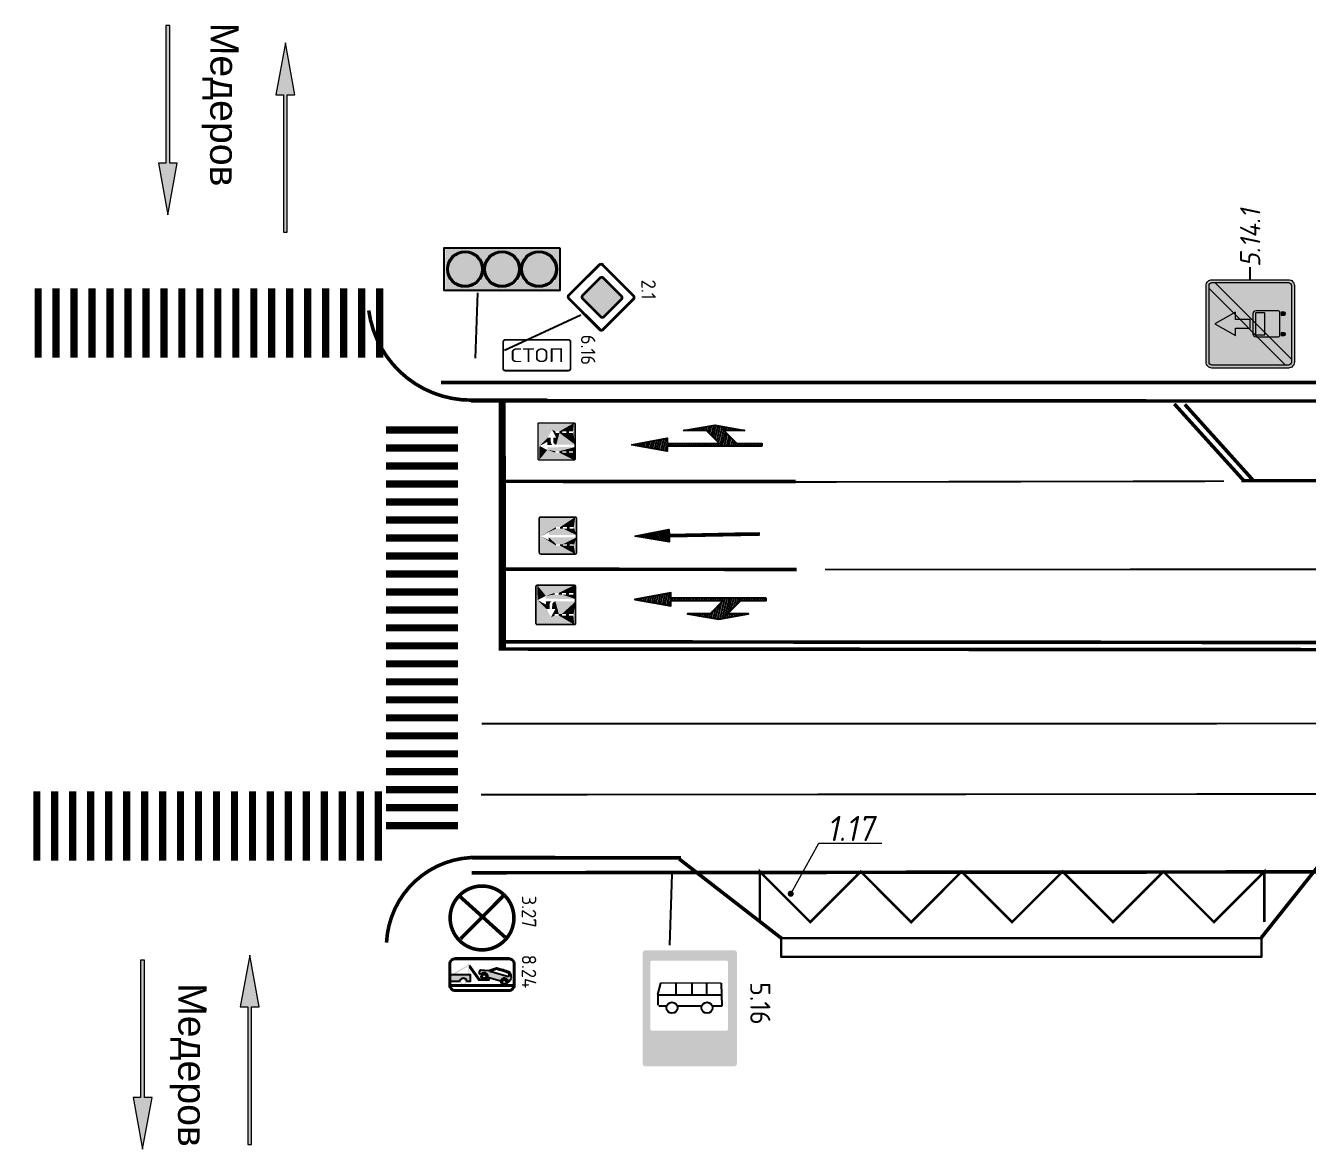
# Model space of a CAD drawing. Header units: millimetres. Extents: x 1734 to 2050, y 1482 to 1843.
# Drawn here: x 1737 to 1787.8, y 1625 to 1669.5 of the extents above; entities that cross this region are included whole.
import ezdxf
from ezdxf.enums import TextEntityAlignment as Align

# ---------------------------------------------------------------- set-up
doc = ezdxf.new("R2010")
doc.units = ezdxf.units.MM
for name, pattern in [('1.1', [141.652646, 70.079133, -0.0001, 71.573413]), ('1.3', [17.848385, 5.910826, -0.0001, 11.937459]), ('1.6_3_1', [4, 0, -1, 3]), ('JIS_02_0.7', [1.35, 0.75, -0.6])]:
    doc.linetypes.add(name, pattern=pattern)
for name, color, linetype, lineweight in [('знаки', 7, 'Continuous', 0), ('Описание', 7, 'Continuous', 15), ('разметка', 251, 'Continuous', 15)]:
    doc.layers.add(name, color=color, linetype=linetype, lineweight=lineweight)
doc.layers.add('КПЧ', color=9, linetype='Continuous')
doc.layers.add('Разметки', color=7, linetype='Continuous')
doc.styles.add('ROMAND', font='ROMAND.SHX', dxfattribs={"height": 2})
doc.styles.add('SASH', font='simplex8.shx', dxfattribs={"width": 0.9, "oblique": 12})
doc.styles.get("Standard").update_dxf_attribs({"font": 'arial.ttf'})

# ---------------------------------------------------------------- blocks, each defined once
blk = doc.blocks.new('*U86')
at = {"color": 0, "linetype": 'ByBlock', "lineweight": 15, "const_width": 0.4}
for points in [[(2.316, 22.079), (6.294, 21.662)], [(2.212, 21.084), (6.19, 20.667)], [(2.107, 20.09), (6.086, 19.672)], [(2.003, 19.095), (5.981, 18.678)], [(1.899, 18.101), (5.877, 17.683)], [(1.794, 17.106), (5.773, 16.689)], [(1.69, 16.112), (5.668, 15.694)], [(1.586, 15.117), (5.564, 14.7)], [(1.481, 14.123), (5.46, 13.705)], [(1.377, 13.128), (5.355, 12.711)], [(1.273, 12.133), (5.251, 11.716)], [(1.168, 11.139), (5.147, 10.722)], [(1.064, 10.144), (5.042, 9.727)], [(0.96, 9.15), (4.938, 8.733)], [(0.855, 8.155), (4.834, 7.738)], [(0.751, 7.161), (4.729, 6.743)], [(0.647, 6.166), (4.625, 5.749)], [(0.542, 5.172), (4.521, 4.754)], [(0.438, 4.177), (4.416, 3.76)], [(0.334, 3.183), (4.312, 2.765)], [(0.23, 2.188), (4.208, 1.771)], [(0.125, 1.193), (4.103, 0.776)], [(0.021, 0.199), (3.999, -0.218)]]:
    blk.add_lwpolyline(points, dxfattribs=at)
blk = doc.blocks.new('*U2')
at = {"color": 0, "linetype": 'ByBlock', "lineweight": 15, "const_width": 0.4}
for points in [[(-19.095, 2.003), (-18.693, 5.837)], [(-18.101, 1.899), (-17.698, 5.733)], [(-17.106, 1.794), (-16.704, 5.629)], [(-16.112, 1.69), (-15.709, 5.524)], [(-15.117, 1.586), (-14.715, 5.42)], [(-14.123, 1.481), (-13.72, 5.316)], [(-13.128, 1.377), (-12.726, 5.211)], [(-12.133, 1.273), (-11.731, 5.107)], [(-11.139, 1.168), (-10.737, 5.003)], [(-10.144, 1.064), (-9.742, 4.898)], [(-9.15, 0.96), (-8.748, 4.794)], [(-8.155, 0.855), (-7.753, 4.69)], [(-7.161, 0.751), (-6.759, 4.585)], [(-6.166, 0.647), (-5.764, 4.481)], [(-5.172, 0.542), (-4.769, 4.377)], [(-4.177, 0.438), (-3.775, 4.272)], [(-3.183, 0.334), (-2.78, 4.168)], [(-2.188, 0.23), (-1.786, 4.064)], [(-1.193, 0.125), (-0.791, 3.959)], [(-0.199, 0.021), (0.203, 3.855)]]:
    blk.add_lwpolyline(points, dxfattribs=at)
blk = doc.blocks.new('*U23')
at = {"color": 4, "linetype": 'Continuous'}
for points in [[(0.05, 3.66), (0, 3.47), (7.5, 3.59)], [(7.5, 3.59), (0, 3.47), (3.65, 3.46)], [(0, 3.47), (1.72, 0.41), (3.65, 3.46)], [(0, 3.47), (0, -3.47), (1.72, 0.41)], [(0.19, 3.79), (0.05, 3.66), (7.42, 3.77)], [(7.42, 3.77), (0.05, 3.66), (7.5, 3.59)], [(0.37, 3.84), (0.19, 3.79), (7.42, 3.77)], [(7.25, 3.84), (0.37, 3.84), (7.42, 3.77)], [(3.65, 3.46), (1.72, 0.41), (2.82, 1.89)], [(7.5, 3.59), (3.65, 3.46), (5.47, 0.41)], [(3.65, 3.46), (4.47, 1.86), (5.47, 0.41)], [(7.5, 3.59), (5.47, 0.41), (7.5, -3.47)], [(1.72, 0.41), (0, -3.47), (1.72, -0.4)], [(3.37, 1.89), (1.72, 0.41), (2.01, 0.41)], [(2.82, 1.89), (1.72, 0.41), (3.37, 1.89)], [(3.37, 1.89), (2.01, 0.41), (3.37, -3.72)], [(2.01, 0.41), (2.01, -0.4), (3.37, -3.72)], [(4.47, 1.86), (3.85, -3.72), (5.18, 0.41)], [(3.85, 1.86), (3.85, -3.72), (4.47, 1.86)], [(5.18, 0.41), (3.85, -3.72), (5.18, -0.4)], [(4.47, 1.86), (5.18, 0.41), (5.47, 0.41)], [(5.47, 0.41), (5.47, -0.4), (7.5, -3.47)], [(1.72, -0.4), (0, -3.47), (1.72, -0.98)], [(1.72, -0.98), (0, -3.47), (1.72, -1.79)], [(1.72, -1.79), (0, -3.47), (1.72, -2.35)], [(1.72, -2.35), (0, -3.47), (1.72, -3.16)], [(1.72, -0.98), (2.01, -0.4), (1.72, -0.4)], [(2.01, -0.4), (1.72, -0.98), (2.01, -0.98)], [(1.72, -2.35), (2.01, -1.79), (1.72, -1.79)], [(2.01, -1.79), (1.72, -2.35), (2.01, -2.35)], [(2.01, -0.4), (2.01, -0.98), (3.37, -3.72)], [(2.01, -0.98), (2.01, -1.79), (3.37, -3.72)], [(2.01, -1.79), (2.01, -2.35), (3.37, -3.72)], [(2.01, -2.35), (2.01, -3.16), (3.37, -3.72)], [(5.18, -0.4), (3.85, -3.72), (5.18, -0.98)], [(5.18, -0.98), (3.85, -3.72), (5.18, -1.79)], [(5.47, -1.79), (3.85, -3.72), (5.18, -2.35)], [(5.18, -1.79), (3.85, -3.72), (5.47, -1.79)], [(5.18, -2.35), (3.85, -3.72), (5.18, -3.16)], [(5.18, -0.98), (5.47, -0.4), (5.18, -0.4)], [(5.47, -0.4), (5.18, -0.98), (5.47, -0.98)], [(5.47, -1.79), (5.18, -2.35), (5.47, -2.35)], [(5.47, -0.4), (5.47, -0.98), (7.5, -3.47)], [(5.47, -0.98), (5.47, -1.79), (7.5, -3.47)], [(5.47, -1.79), (5.47, -2.35), (7.5, -3.47)], [(5.47, -2.35), (5.47, -3.16), (7.5, -3.47)], [(1.72, -3.16), (0, -3.47), (3.37, -3.72)], [(0, -3.47), (0.07, -3.64), (3.37, -3.72)], [(0.07, -3.64), (0.25, -3.72), (3.37, -3.72)], [(3.37, -3.72), (2.01, -3.16), (1.72, -3.16)], [(5.47, -3.16), (3.85, -3.72), (7.5, -3.47)], [(3.85, -3.72), (5.47, -3.16), (5.18, -3.16)], [(7.5, -3.47), (3.85, -3.72), (7.48, -3.55)], [(7.48, -3.55), (3.85, -3.72), (7.45, -3.62)], [(7.45, -3.62), (3.85, -3.72), (7.39, -3.67)], [(7.39, -3.67), (3.85, -3.72), (7.32, -3.71)], [(7.32, -3.71), (3.85, -3.72), (7.25, -3.72)]]:
    blk.add_solid(points, dxfattribs=at)
blk = doc.blocks.new('5.14.1')
at = {"layer": 'знаки', "true_color": 0xffffff}
h = blk.add_hatch(color=7, dxfattribs=at)
edge = h.paths.add_edge_path()
edge.add_arc((-1.517, 3.267), 0.233, 90, 180, ccw=False)
edge.add_line((-1.517, 3.5), (1.517, 3.5))
edge.add_arc((1.517, 3.267), 0.233, 0, 90, ccw=False)
edge.add_line((1.75, 3.267), (1.75, 0.233))
edge.add_arc((1.517, 0.233), 0.233, 270, 360, ccw=False)
edge.add_line((1.517, 0), (-1.517, 0))
edge.add_arc((-1.517, 0.233), 0.233, 180, 270, ccw=False)
edge.add_line((-1.75, 0.233), (-1.75, 3.267))
edge = h.paths.add_edge_path(flags=16)
edge.add_arc((-1.517, 3.267), 0.117, 90, 180, ccw=False)
edge.add_line((-1.517, 3.383), (1.517, 3.383))
edge.add_arc((1.517, 3.267), 0.117, 0, 90, ccw=False)
edge.add_line((1.633, 3.267), (1.633, 0.233))
edge.add_arc((1.517, 0.233), 0.117, 270, 360, ccw=False)
edge.add_line((1.517, 0.117), (-1.517, 0.117))
edge.add_arc((-1.517, 0.233), 0.117, 180, 270, ccw=False)
edge.add_line((-1.633, 0.233), (-1.633, 3.267))
at = {"layer": 'знаки'}
h = blk.add_hatch(color=5, dxfattribs=at)
edge = h.paths.add_edge_path()
edge.add_arc((-1.517, 3.267), 0.117, 90, 180, ccw=False)
edge.add_line((-1.517, 3.383), (1.517, 3.383))
edge.add_arc((1.517, 3.267), 0.117, 0, 90, ccw=False)
edge.add_line((1.633, 3.267), (1.633, 0.233))
edge.add_arc((1.517, 0.233), 0.117, 270, 360, ccw=False)
edge.add_line((1.517, 0.117), (-1.517, 0.117))
edge.add_arc((-1.517, 0.233), 0.117, 180, 270, ccw=False)
edge.add_line((-1.633, 0.233), (-1.633, 3.267))
h.paths.add_polyline_path([(0, 1.75), (0.175, 1.75), (0.175, 2.333), (0.467, 2.333), (0, 3.15), (-0.467, 2.333), (-0.175, 2.333), (-0.175, 1.75)], flags=16)
edge = h.paths.add_edge_path(flags=16)
edge.add_arc((0.467, 0.642), 0.0583, 270, 360, ccw=False)
edge.add_line((0.467, 0.583), (-0.467, 0.583))
edge.add_arc((-0.467, 0.642), 0.0583, 180, 270, ccw=False)
edge.add_line((-0.525, 0.642), (-0.525, 1.517))
edge.add_arc((-0.408, 1.517), 0.117, 90, 180, ccw=False)
edge.add_line((-0.408, 1.633), (0.408, 1.633))
edge.add_arc((0.408, 1.517), 0.117, 0, 90, ccw=False)
edge.add_line((0.525, 1.517), (0.525, 0.642))
edge = h.paths.add_edge_path(flags=0)
edge.add_arc((0.408, 1.517), 0.0292, 0, 90)
edge.add_line((0.408, 1.546), (-0.408, 1.546))
edge.add_arc((-0.408, 1.517), 0.0292, 90, 180)
edge.add_line((-0.438, 1.517), (-0.438, 1.196))
edge.add_arc((-0.408, 1.196), 0.0292, 180, 270)
edge.add_line((-0.408, 1.167), (0.408, 1.167))
edge.add_arc((0.408, 1.196), 0.0292, 270, 360)
edge.add_line((0.438, 1.196), (0.438, 1.517))
edge = h.paths.add_edge_path(flags=16)
edge.add_line((-0.35, 0.408), (-0.35, 0.525))
edge.add_line((-0.35, 0.525), (-0.467, 0.525))
edge.add_line((-0.467, 0.525), (-0.467, 0.408))
edge.add_arc((-0.408, 0.408), 0.0583, 180, 360)
edge = h.paths.add_edge_path(flags=16)
edge.add_line((0.467, 0.408), (0.467, 0.525))
edge.add_line((0.467, 0.525), (0.35, 0.525))
edge.add_line((0.35, 0.525), (0.35, 0.408))
edge.add_arc((0.408, 0.408), 0.0583, 180, 360)
blk.add_hatch(color=1, dxfattribs=at).paths.add_polyline_path([(1.633, 3.15), (1.633, 3.267, 0.414214), (1.517, 3.383), (1.4, 3.383), (-1.633, 0.35), (-1.633, 0.233, 0.414214), (-1.517, 0.117), (-1.4, 0.117)])
at = {"layer": 'знаки', "true_color": 0xffffff}
blk.add_hatch(color=7, dxfattribs=at).paths.add_polyline_path([(0, 1.75), (0.175, 1.75), (0.175, 2.333), (0.467, 2.333), (0, 3.15), (-0.467, 2.333), (-0.175, 2.333), (-0.175, 1.75)])
h = blk.add_hatch(color=7, dxfattribs=at)
edge = h.paths.add_edge_path()
edge.add_arc((0.467, 0.642), 0.0583, 270, 360, ccw=False)
edge.add_line((0.467, 0.583), (-0.467, 0.583))
edge.add_arc((-0.467, 0.642), 0.0583, 180, 270, ccw=False)
edge.add_line((-0.525, 0.642), (-0.525, 1.517))
edge.add_arc((-0.408, 1.517), 0.117, 90, 180, ccw=False)
edge.add_line((-0.408, 1.633), (0.408, 1.633))
edge.add_arc((0.408, 1.517), 0.117, 0, 90, ccw=False)
edge.add_line((0.525, 1.517), (0.525, 0.642))
edge = h.paths.add_edge_path(flags=16)
edge.add_arc((0.408, 1.517), 0.0292, 0, 90)
edge.add_line((0.408, 1.546), (-0.408, 1.546))
edge.add_arc((-0.408, 1.517), 0.0292, 90, 180)
edge.add_line((-0.438, 1.517), (-0.438, 1.196))
edge.add_arc((-0.408, 1.196), 0.0292, 180, 270)
edge.add_line((-0.408, 1.167), (0.408, 1.167))
edge.add_arc((0.408, 1.196), 0.0292, 270, 360)
edge.add_line((0.438, 1.196), (0.438, 1.517))
h = blk.add_hatch(color=7, dxfattribs=at)
edge = h.paths.add_edge_path()
edge.add_line((-0.35, 0.408), (-0.35, 0.525))
edge.add_line((-0.35, 0.525), (-0.467, 0.525))
edge.add_line((-0.467, 0.525), (-0.467, 0.408))
edge.add_arc((-0.408, 0.408), 0.0583, 180, 360)
h = blk.add_hatch(color=7, dxfattribs=at)
edge = h.paths.add_edge_path()
edge.add_line((0.467, 0.408), (0.467, 0.525))
edge.add_line((0.467, 0.525), (0.35, 0.525))
edge.add_line((0.35, 0.525), (0.35, 0.408))
edge.add_arc((0.408, 0.408), 0.0583, 180, 360)
at = {"layer": 'Defpoints'}
blk.add_lwpolyline([(1.75, 1.75), (2.25, 1.75)], dxfattribs=at)
at = {"layer": 'знаки'}
blk.add_lwpolyline([(-1.75, 3.267, -0.414214), (-1.517, 3.5), (1.517, 3.5, -0.414214), (1.75, 3.267), (1.75, 0.233, -0.414214), (1.517, 0), (-1.517, 0, -0.414214), (-1.75, 0.233), (-1.75, 3.267)], format="xyb", dxfattribs=at)
at = {"layer": 'знаки', "color": 7, "true_color": 0xffffff}
for points in [[(-1.633, 3.267, -0.414214), (-1.517, 3.383), (1.517, 3.383, -0.414214), (1.633, 3.267), (1.633, 0.233, -0.414214), (1.517, 0.117), (-1.517, 0.117, -0.414214), (-1.633, 0.233)], [(0.438, 1.517, 0.414214), (0.408, 1.546), (-0.408, 1.546, 0.414214), (-0.438, 1.517), (-0.438, 1.196, 0.414214), (-0.408, 1.167), (0.408, 1.167, 0.414214), (0.438, 1.196), (0.438, 1.517)], [(-0.35, 0.408), (-0.35, 0.525), (-0.467, 0.525), (-0.467, 0.408, 1)], [(0.467, 0.408), (0.467, 0.525), (0.35, 0.525), (0.35, 0.408, 1)]]:
    blk.add_lwpolyline(points, format="xyb", close=True, dxfattribs=at)
at = {"layer": 'знаки', "color": 1}
for points in [[(-1.633, 0.35), (1.4, 3.383)], [(-1.4, 0.117), (1.633, 3.15)]]:
    blk.add_lwpolyline(points, dxfattribs=at)
at = {"layer": 'знаки', "color": 7, "true_color": 0xffffff}
blk.add_lwpolyline([(0, 1.75), (0.175, 1.75), (0.175, 2.333), (0.467, 2.333), (0, 3.15), (-0.467, 2.333), (-0.175, 2.333), (-0.175, 1.75)], close=True, dxfattribs=at)
blk.add_lwpolyline([(0.525, 0.642, -0.414214), (0.467, 0.583), (-0.467, 0.583, -0.414214), (-0.525, 0.642), (-0.525, 1.517, -0.414214), (-0.408, 1.633), (0.408, 1.633, -0.414214), (0.525, 1.517), (0.525, 0.642)], format="xyb", dxfattribs=at)
at = {"layer": 'знаки', "color": 0, "lineweight": 30, "style": 'SASH', "oblique": 12, "width": 0.9}
blk.add_text('5.14.1', height=0.8, dxfattribs=at).set_placement((2.25, 1.75), align=Align.MIDDLE_LEFT)
blk = doc.blocks.new('*U9')
at = {"color": 0, "linetype": 'ByBlock', "const_width": 0.12}
blk.add_lwpolyline([(0.037, 0.048, 1), (-0.037, -0.048, 1)], format="xyb", close=True, dxfattribs=at)
at = {"layer": 'разметка', "color": 0}
blk.add_lwpolyline([(0, 0), (1.117, 2), (3.614, 2)], dxfattribs=at)
at = {"layer": 'разметка', "color": 0, "style": 'SASH', "oblique": 12, "width": 0.9}
blk.add_attdef('RAZMETKA', text='', height=1, dxfattribs=at).set_placement((2.365, 1.785), align=Align.BOTTOM_CENTER)
blk = doc.blocks.new('1-18-')
at = {"layer": 'разметка'}
blk.add_hatch(color=0, dxfattribs=at).paths.add_polyline_path([(-0.075, 5.45), (-0.075, 0), (0.075, 0), (0.075, 5.45), (0.375, 5.45), (0, 7.5), (-0.375, 5.45)])
at = {"layer": 'разметка', "color": 0, "lineweight": 0, "flags": 128}
blk.add_lwpolyline([(-0.075, 5.45), (-0.075, 0), (0.075, 0), (0.075, 5.45), (0.375, 5.45), (0, 7.5), (-0.375, 5.45)], close=True, dxfattribs=at)

msp = doc.modelspace()

# ---------------------------------------------------------------- hatches: boundary and pattern name
at = {"ltscale": 0.2}
h = msp.add_hatch(color=251, dxfattribs=at)
h.dxf.hatch_style = 1
h.paths.add_polyline_path([(1753.611, 1660.677), (1753.611, 1658.983), (1758.188, 1658.983), (1758.188, 1660.677)])
h.paths.add_polyline_path([(1754.435, 1659.113, -1), (1754.435, 1660.546, -1)], flags=16)
h.paths.add_polyline_path([(1754.435, 1659.164, -1), (1754.435, 1660.495, -1)], flags=0)
h.paths.add_polyline_path([(1755.899, 1660.546, -1), (1755.899, 1659.113, -1)], flags=16)
h.paths.add_polyline_path([(1755.899, 1660.495, -1), (1755.899, 1659.164, -1)], flags=0)
h.paths.add_polyline_path([(1757.364, 1660.546, -1), (1757.364, 1659.113, -1)], flags=16)
h.paths.add_polyline_path([(1757.364, 1660.495, -1), (1757.364, 1659.164, -1)], flags=0)
h = msp.add_hatch(color=1)
h.dxf.hatch_style = 1
h.paths.add_polyline_path([(1754.395, 1659.204, 1), (1754.395, 1660.535, 1)])
h = msp.add_hatch(color=2)
h.dxf.hatch_style = 1
h.paths.add_polyline_path([(1755.86, 1659.204, 1), (1755.86, 1660.535, 1)])
h = msp.add_hatch(color=3)
h.dxf.hatch_style = 1
h.paths.add_polyline_path([(1757.324, 1659.204, 1), (1757.324, 1660.535, 1)])
h = msp.add_hatch(color=2)
h.dxf.hatch_style = 1
h.paths.add_polyline_path([(1759.875, 1659.517, 0.414214), (1759.743, 1659.517), (1759.056, 1658.83, 0.414214), (1759.056, 1658.698), (1759.769, 1657.985, 0.414214), (1759.901, 1657.985), (1760.588, 1658.672, 0.414214), (1760.588, 1658.804)])
at = {"linetype": 'Continuous'}
h = msp.add_hatch(color=4, dxfattribs=at)
h.paths.add_polyline_path([(1765.177, 1632.763, 0.414214), (1765.052, 1632.888), (1761.555, 1632.888, 0.414214), (1761.43, 1632.763), (1761.43, 1628.412, 0.414214), (1761.555, 1628.287), (1765.052, 1628.287, 0.414214), (1765.177, 1628.412)])
h.paths.add_polyline_path([(1761.789, 1632.469, 0.414214), (1761.739, 1632.419), (1761.739, 1629.757, 0.414214), (1761.789, 1629.707), (1764.761, 1629.707, 0.414214), (1764.811, 1629.757), (1764.811, 1632.419, 0.414214), (1764.761, 1632.469)], flags=16)
at = {"lineweight": 5}
h = msp.add_hatch(color=7, dxfattribs=at)
h.dxf.hatch_style = 1
h.paths.add_polyline_path([(1756.178, 1631.986), (1756.149, 1632.03, 0.054165), (1755.637, 1632.185), (1755.319, 1632.087), (1755.011, 1632.106), (1754.961, 1632.05), (1754.961, 1631.958), (1755.005, 1631.914, -0.896878), (1755.298, 1631.811), (1755.798, 1631.665, -0.88868), (1756.097, 1631.629), (1756.11, 1631.623, 0.217669), (1756.219, 1631.812, 0.066532)], flags=0)
h.paths.add_polyline_path([(1755.374, 1632.045), (1755.64, 1632.144, -0.035096), (1756.092, 1632.01, -0.16621), (1756.13, 1631.875, -0.41795), (1756.074, 1631.846)], flags=0)
h.paths.add_polyline_path([(1755.266, 1631.851, 1), (1755.03, 1631.851, 0.362322), (1755.127, 1631.735), (1755.169, 1631.735, 0.362322)], flags=0)
h.paths.add_polyline_path([(1755.072, 1631.851, -1), (1755.224, 1631.851, -1)], flags=0)
h.paths.add_polyline_path([(1756.065, 1631.627, 1), (1755.829, 1631.627, 0.334886), (1755.915, 1631.514), (1755.979, 1631.514, 0.334886)], flags=0)
h.paths.add_polyline_path([(1755.87, 1631.627, -1), (1756.023, 1631.627, -1)], flags=0)
h.paths.add_polyline_path([(1756.315, 1631.499), (1756.315, 1631.514), (1755.979, 1631.514, -0.140008), (1755.915, 1631.514), (1754.336, 1631.514, -0.064551), (1754.306, 1631.514), (1753.816, 1631.514), (1753.816, 1631.499, 0.031055), (1753.817, 1631.475), (1756.313, 1631.475, 0.031055)], flags=0)
h.paths.add_polyline_path([(1754.439, 1631.631, 1), (1754.203, 1631.631, 0.376937), (1754.306, 1631.514), (1754.336, 1631.514, 0.376937)], flags=0)
h.paths.add_polyline_path([(1754.245, 1631.631, -1), (1754.398, 1631.631, -1)], flags=0)
h.paths.add_polyline_path([(1754.601, 1631.922), (1753.816, 1631.922), (1753.816, 1631.649), (1754.168, 1631.649, -0.862024), (1754.468, 1631.649), (1754.601, 1631.649)], flags=0)
h.paths.add_polyline_path([(1754.568, 1632.363), (1754.524, 1632.363), (1754.524, 1631.922), (1754.568, 1631.922)], flags=0)
h.paths.add_polyline_path([(1754.524, 1632.257), (1754.524, 1632.311), (1753.855, 1631.922), (1753.948, 1631.922)], flags=0)
h.paths.add_polyline_path([(1754.568, 1632.293), (1754.568, 1632.221), (1754.937, 1631.695), (1755.331, 1631.695), (1755.331, 1631.735), (1755.169, 1631.735, -0.090424), (1755.127, 1631.735), (1754.96, 1631.735)], flags=0)
h.paths.add_polyline_path([(1756.123, 1632.58), (1754.008, 1632.58, 0.414214), (1753.774, 1632.346), (1753.774, 1631.499, 0.414214), (1754.008, 1631.265), (1756.123, 1631.265, 0.414214), (1756.356, 1631.499), (1756.356, 1632.346, 0.414214)])
h.paths.add_polyline_path([(1756.123, 1632.538, -0.414214), (1756.315, 1632.346), (1756.315, 1631.499, -0.414214), (1756.123, 1631.306), (1754.008, 1631.306, -0.414214), (1753.816, 1631.499), (1753.816, 1632.346, -0.414214), (1754.008, 1632.538)], flags=16)
h.paths.add_polyline_path([(1754.568, 1632.363), (1754.568, 1632.293), (1754.96, 1631.735), (1755.127, 1631.735, -0.362322), (1755.03, 1631.851, -1), (1755.266, 1631.851, -0.362322), (1755.169, 1631.735), (1755.331, 1631.735), (1755.331, 1631.695), (1754.937, 1631.695), (1754.568, 1632.221), (1754.568, 1631.922), (1753.855, 1631.922), (1754.524, 1632.311), (1754.524, 1632.363)], flags=0)
h.paths.add_polyline_path([(1755.011, 1632.106), (1755.319, 1632.087), (1755.637, 1632.185, -0.054165), (1756.149, 1632.03), (1756.178, 1631.986, -0.066532), (1756.219, 1631.812, -0.217669), (1756.11, 1631.623), (1756.097, 1631.629, 0.88868), (1755.798, 1631.665), (1755.298, 1631.811, 0.896878), (1755.005, 1631.914), (1754.961, 1631.958), (1754.961, 1632.05)], flags=0)
h.paths.add_polyline_path([(1754.439, 1631.631, -0.376937), (1754.336, 1631.514), (1755.915, 1631.514, -0.334886), (1755.829, 1631.627, -1), (1756.065, 1631.627, -0.498255), (1755.915, 1631.514), (1754.336, 1631.514, -0.452499), (1754.203, 1631.631, -1)], flags=0)
h = msp.add_hatch(color=7, dxfattribs=at)
h.dxf.hatch_style = 1
h.paths.add_polyline_path([(1755.266, 1631.851, 1), (1755.03, 1631.851, 0.362322), (1755.127, 1631.735), (1755.169, 1631.735, 0.362322)], flags=17)
h.paths.add_polyline_path([(1755.072, 1631.851, -1), (1755.224, 1631.851, -1)], flags=16)
h.paths.add_polyline_path([(1756.065, 1631.627, 1), (1755.829, 1631.627, 0.334886), (1755.915, 1631.514), (1755.979, 1631.514, 0.334886)])
h.paths.add_polyline_path([(1755.87, 1631.627, -1), (1756.023, 1631.627, -1)], flags=16)
h.paths.add_polyline_path([(1755.331, 1631.735), (1755.169, 1631.735, -0.090424), (1755.127, 1631.735), (1754.96, 1631.735), (1754.568, 1632.293), (1754.568, 1632.221), (1754.937, 1631.695), (1755.331, 1631.695)])
h.paths.add_polyline_path([(1754.568, 1632.363), (1754.524, 1632.363), (1754.524, 1631.922), (1754.568, 1631.922)])
h.paths.add_polyline_path([(1754.524, 1632.257), (1754.524, 1632.311), (1753.855, 1631.922), (1753.948, 1631.922)])
h.paths.add_polyline_path([(1754.601, 1631.922), (1753.816, 1631.922), (1753.816, 1631.649), (1754.168, 1631.649, -0.862024), (1754.468, 1631.649), (1754.601, 1631.649)])
h.paths.add_polyline_path([(1754.203, 1631.631, 0.376937), (1754.306, 1631.514), (1754.336, 1631.514, 0.376937), (1754.439, 1631.631, 1)])
h.paths.add_polyline_path([(1754.398, 1631.631, -1), (1754.245, 1631.631, -1)], flags=16)
h = msp.add_hatch(color=7, dxfattribs=at)
h.dxf.hatch_style = 1
h.paths.add_polyline_path([(1756.178, 1631.986), (1756.149, 1632.03, 0.054165), (1755.637, 1632.185), (1755.319, 1632.087), (1755.011, 1632.106), (1754.961, 1632.05), (1754.961, 1631.958), (1755.005, 1631.914, -0.896878), (1755.298, 1631.811), (1755.798, 1631.665, -0.88868), (1756.097, 1631.629), (1756.11, 1631.623, 0.217669), (1756.219, 1631.812, 0.066532)])
h.paths.add_polyline_path([(1755.374, 1632.045), (1755.64, 1632.144, -0.035096), (1756.092, 1632.01, -0.16621), (1756.13, 1631.875, -0.41795), (1756.074, 1631.846)], flags=16)
h = msp.add_hatch(color=7, dxfattribs=at)
h.dxf.hatch_style = 1
h.paths.add_polyline_path([(1756.315, 1631.499), (1756.315, 1631.514), (1755.979, 1631.514, -0.140008), (1755.915, 1631.514), (1754.336, 1631.514, -0.064551), (1754.306, 1631.514), (1753.816, 1631.514), (1753.816, 1631.499, 0.031055), (1753.817, 1631.475), (1756.313, 1631.475, 0.031055)])
at = {"layer": 'Разметки', "linetype": 'Continuous', "ltscale": 0.5}
h = msp.add_hatch(dxfattribs=at)
h.set_pattern_fill('ANSI31', scale=0.68888, angle=571.9189, style=0)
h.set_pattern_definition([(256.9188852, (-1232.24748, 1690.40436), (0.0838754784, -0.0194892942), [])])
h.paths.add_polyline_path([(1762.409, 1652.964), (1762.409, 1653.171), (1760.997, 1652.912), (1762.409, 1652.654), (1762.409, 1652.861), (1766.163, 1652.861), (1766.163, 1652.964), (1765.165, 1652.964), (1764.648, 1653.481), (1765.475, 1653.481), (1764.304, 1653.687), (1763.064, 1653.481), (1763.959, 1653.481), (1764.476, 1652.964)])
h = msp.add_hatch(dxfattribs=at)
h.set_pattern_fill('ANSI31', scale=0.652442, angle=573.9366, style=0)
h.set_pattern_definition([(108.9365867, (4576.91945, 1974.50197), (0.0771413413, 0.02646643), [])])
h.paths.add_polyline_path([(1761.14, 1649.291), (1762.473, 1649.558), (1762.477, 1649.362), (1765.086, 1649.407), (1766.032, 1649.423), (1766.034, 1649.326), (1762.478, 1649.265), (1762.482, 1649.069)])
h = msp.add_hatch(dxfattribs=at)
h.set_pattern_fill('ANSI31', scale=0.69344, angle=571.9189, style=0)
h.set_pattern_definition([(256.9188852, (-1251.93308, 1684.07202), (0.0844306743, -0.0196182995), [])])
h.paths.add_polyline_path([(1762.546, 1646.736), (1762.546, 1646.528), (1761.124, 1646.788), (1762.546, 1647.048), (1762.546, 1646.84), (1766.325, 1646.84), (1766.325, 1646.736), (1765.32, 1646.736), (1764.8, 1646.216), (1765.632, 1646.216), (1764.453, 1646.008), (1763.205, 1646.216), (1764.106, 1646.216), (1764.626, 1646.736)])

# ---------------------------------------------------------------- linework, layer by layer
at = {"color": 7, "linetype": 'Continuous'}
for p, q in [((1761.068, 1658.814), (1759.845, 1660.037)), ((1758.532, 1658.709), (1759.755, 1657.486)), ((1759.86, 1657.475), (1761.068, 1658.682)), ((1762.036, 1631.131), (1762.147, 1631.586)), ((1762.036, 1631.131), (1762.036, 1630.714)), ((1762.036, 1631.12), (1764.558, 1631.12)), ((1762.744, 1631.586), (1762.744, 1631.131)), ((1763.378, 1631.586), (1763.378, 1631.12)), ((1763.957, 1631.586), (1763.957, 1631.12)), ((1764.544, 1631.586), (1764.572, 1630.676)), ((1762.387, 1630.676), (1762.073, 1630.676)), ((1763.776, 1630.676), (1762.803, 1630.676)), ((1764.572, 1630.676), (1764.193, 1630.676))]:
    msp.add_line(p, q, dxfattribs=at)
msp.add_lwpolyline([(1758.148, 1660.717), (1758.148, 1659.023), (1753.571, 1659.023), (1753.571, 1660.717)], close=True)
at = {"color": 1, "linetype": 'Continuous'}
for points, const_width in [([(1759.86, 1657.475), (1761.068, 1658.682, 0.414214), (1761.068, 1658.814), (1759.845, 1660.037, 0.414214), (1759.713, 1660.037), (1758.506, 1658.84, 0.414214), (1758.506, 1658.708), (1759.728, 1657.475, 0.414214)], 0.107), ([(1753.801, 1634.166, 1), (1756.33, 1634.166, 1)], 0.142)]:
    msp.add_lwpolyline(points, format="xyb", close=True, dxfattribs=dict(at, const_width=const_width))
at = {"color": 7, "linetype": 'Continuous', "const_width": 0.107}
msp.add_lwpolyline([(1759.901, 1657.985), (1760.588, 1658.672, 0.414214), (1760.588, 1658.804), (1759.875, 1659.517, 0.414214), (1759.743, 1659.517), (1759.056, 1658.83, 0.414214), (1759.056, 1658.698), (1759.769, 1657.985, 0.414214)], format="xyb", close=True, dxfattribs=at)
at = {"color": 7, "linetype": 'Continuous', "const_width": 0.0712}
msp.add_lwpolyline([(1755.903, 1656.985), (1755.903, 1655.937, 0.414214), (1755.992, 1655.848), (1758.484, 1655.848, 0.414214), (1758.573, 1655.937), (1758.573, 1656.981, 0.414214), (1758.484, 1657.07), (1755.992, 1657.07, 0.414214), (1755.903, 1656.981)], format="xyb", dxfattribs=at)
at = {"color": 4, "linetype": 'Continuous'}
for points, const_width in [([(1758.76, 1652.359, -0.414214), (1758.711, 1652.31), (1757.331, 1652.31, -0.414214), (1757.282, 1652.359), (1757.282, 1653.727, -0.414214), (1757.331, 1653.776), (1758.711, 1653.776, -0.414214), (1758.76, 1653.727)], 0.0586), ([(1757.331, 1648.652, 0.414214), (1757.404, 1648.579), (1758.762, 1648.579, 0.414214), (1758.811, 1648.628), (1758.811, 1649.997, 0.414214), (1758.762, 1650.046), (1757.38, 1650.046, 0.414214), (1757.331, 1649.997)], 0.0587), ([(1758.775, 1647.295, 0.414214), (1758.723, 1647.347), (1757.254, 1647.347, 0.414214), (1757.202, 1647.295), (1757.202, 1645.84, 0.414214), (1757.254, 1645.788), (1758.723, 1645.788, 0.414214), (1758.775, 1645.84)], 0.0624)]:
    msp.add_lwpolyline(points, format="xyb", close=True, dxfattribs=dict(at, const_width=const_width))
at = {"color": 1, "linetype": 'Continuous', "const_width": 0.142}
for points in [[(1754.157, 1635.046), (1755.979, 1633.404)], [(1754.218, 1633.339), (1755.907, 1635.041)]]:
    msp.add_lwpolyline(points, dxfattribs=at)
for centre, radius in [((1754.395, 1659.87), 0.717), ((1755.86, 1659.87), 0.717), ((1757.324, 1659.87), 0.717), ((1754.395, 1659.87), 0.666), ((1755.86, 1659.87), 0.666), ((1757.324, 1659.87), 0.666)]:
    msp.add_circle(centre, radius)
at = {"color": 7, "linetype": 'Continuous'}
for centre in [(1762.595, 1630.608), (1763.985, 1630.608)]:
    msp.add_circle(centre, 0.219, dxfattribs=at)
for centre, start, end in [((1759.805, 1659.982), 45, 135), ((1761.002, 1658.748), 315, 45), ((1759.821, 1657.552), 225, 315)]:
    msp.add_arc(centre, 0.0935, start, end, dxfattribs=at)
at = {"color": 4, "linetype": 'Continuous'}
for points in [[(1757.296, 1653.761), (1757.282, 1652.359), (1757.282, 1653.727)], [(1757.282, 1652.359), (1757.296, 1653.761), (1757.296, 1652.325)], [(1757.296, 1652.325), (1757.331, 1653.776), (1757.331, 1652.31)], [(1757.296, 1653.761), (1757.331, 1653.776), (1757.296, 1652.325)], [(1757.331, 1653.776), (1757.345, 1652.865), (1757.331, 1652.31)], [(1757.331, 1653.776), (1757.842, 1653.506), (1757.345, 1652.865)], [(1757.331, 1653.776), (1757.976, 1653.439), (1757.976, 1653.439)], [(1757.331, 1653.776), (1758.711, 1653.776), (1757.976, 1653.439)], [(1757.345, 1652.865), (1757.842, 1653.506), (1757.683, 1653.199)], [(1757.842, 1653.506), (1757.976, 1653.439), (1758.005, 1653.195)], [(1757.976, 1653.439), (1758.711, 1653.776), (1758.134, 1653.439)], [(1758.134, 1653.382), (1758.711, 1653.776), (1758.248, 1653.439)], [(1758.134, 1653.439), (1758.711, 1653.776), (1758.134, 1653.382)], [(1758.248, 1653.439), (1758.711, 1653.776), (1758.405, 1653.439)], [(1758.405, 1653.439), (1758.711, 1653.776), (1758.516, 1653.439)], [(1758.516, 1653.439), (1758.711, 1653.776), (1758.674, 1653.439)], [(1758.674, 1653.439), (1758.711, 1653.776), (1758.76, 1652.915)], [(1758.711, 1653.776), (1758.746, 1653.761), (1758.76, 1652.915)], [(1758.746, 1653.761), (1758.76, 1653.727), (1758.76, 1652.915)], [(1757.345, 1652.865), (1757.683, 1653.199), (1757.655, 1653.028)], [(1757.655, 1653.028), (1757.683, 1653.199), (1757.656, 1652.907)], [(1757.656, 1652.907), (1757.683, 1653.199), (1757.799, 1652.984)], [(1757.656, 1652.907), (1757.799, 1652.984), (1757.822, 1652.941)], [(1757.683, 1653.199), (1757.79, 1653.199), (1757.791, 1653.032)], [(1757.683, 1653.199), (1757.791, 1653.032), (1757.799, 1652.984)], [(1757.886, 1653.195), (1758.005, 1653.195), (1757.887, 1653.043)], [(1757.887, 1653.043), (1758.005, 1653.195), (1757.896, 1652.995)], [(1757.896, 1652.995), (1758.005, 1653.195), (1757.922, 1652.953)], [(1757.922, 1652.953), (1758.005, 1653.195), (1757.961, 1652.924)], [(1757.961, 1652.924), (1758.005, 1653.195), (1758.008, 1652.91)], [(1757.976, 1653.382), (1758.134, 1653.382), (1758.005, 1653.195)], [(1758.005, 1653.195), (1758.134, 1653.382), (1758.008, 1652.91)], [(1758.008, 1652.91), (1758.134, 1653.382), (1758.76, 1652.915)], [(1758.134, 1653.382), (1758.248, 1653.439), (1758.248, 1653.382)], [(1758.134, 1653.382), (1758.248, 1653.382), (1758.76, 1652.915)], [(1758.248, 1653.382), (1758.405, 1653.382), (1758.76, 1652.915)], [(1758.516, 1653.439), (1758.405, 1653.382), (1758.405, 1653.439)], [(1758.405, 1653.382), (1758.516, 1653.439), (1758.516, 1653.382)], [(1758.405, 1653.382), (1758.516, 1653.382), (1758.76, 1652.915)], [(1758.516, 1653.382), (1758.674, 1653.382), (1758.76, 1652.915)], [(1758.76, 1652.915), (1758.674, 1653.382), (1758.674, 1653.439)], [(1757.331, 1652.31), (1757.345, 1652.865), (1757.651, 1652.706)], [(1757.331, 1652.31), (1757.651, 1652.706), (1758.711, 1652.31)], [(1757.651, 1652.706), (1758.76, 1652.822), (1757.976, 1652.657)], [(1757.651, 1652.813), (1758.76, 1652.822), (1757.651, 1652.706)], [(1757.651, 1652.706), (1757.976, 1652.657), (1757.976, 1652.6)], [(1757.651, 1652.706), (1757.976, 1652.6), (1758.711, 1652.31)], [(1757.656, 1652.907), (1757.822, 1652.941), (1757.858, 1652.909)], [(1757.976, 1652.657), (1758.76, 1652.822), (1758.134, 1652.657)], [(1757.976, 1652.6), (1758.134, 1652.6), (1758.711, 1652.31)], [(1758.134, 1652.657), (1758.76, 1652.822), (1758.248, 1652.657)], [(1758.248, 1652.657), (1758.134, 1652.6), (1758.134, 1652.657)], [(1758.134, 1652.6), (1758.248, 1652.657), (1758.248, 1652.6)], [(1758.134, 1652.6), (1758.248, 1652.6), (1758.711, 1652.31)], [(1758.248, 1652.657), (1758.76, 1652.822), (1758.405, 1652.657)], [(1758.248, 1652.6), (1758.405, 1652.6), (1758.711, 1652.31)], [(1758.405, 1652.657), (1758.76, 1652.822), (1758.516, 1652.657)], [(1758.516, 1652.6), (1758.405, 1652.6), (1758.405, 1652.657)], [(1758.405, 1652.657), (1758.516, 1652.657), (1758.516, 1652.6)], [(1758.405, 1652.6), (1758.516, 1652.6), (1758.711, 1652.31)], [(1758.516, 1652.657), (1758.76, 1652.822), (1758.674, 1652.657)], [(1758.516, 1652.6), (1758.674, 1652.6), (1758.711, 1652.31)], [(1758.674, 1652.657), (1758.76, 1652.822), (1758.711, 1652.31)], [(1758.674, 1652.6), (1758.674, 1652.657), (1758.711, 1652.31)], [(1758.711, 1652.31), (1758.76, 1652.822), (1758.746, 1652.325)], [(1758.746, 1652.325), (1758.76, 1652.822), (1758.76, 1652.359)], [(1757.202, 1647.295), (1757.217, 1645.803), (1757.217, 1647.332)], [(1757.217, 1645.803), (1757.202, 1647.295), (1757.202, 1645.84)], [(1757.217, 1647.332), (1757.254, 1645.788), (1757.254, 1647.347)], [(1757.217, 1645.803), (1757.254, 1645.788), (1757.217, 1647.332)], [(1757.254, 1647.347), (1757.269, 1646.757), (1757.595, 1646.926)], [(1757.254, 1647.347), (1757.595, 1646.926), (1758.723, 1647.347)], [(1757.254, 1645.788), (1757.269, 1646.757), (1757.254, 1647.347)], [(1757.594, 1646.811), (1758.775, 1646.803), (1757.595, 1646.926)], [(1757.595, 1646.926), (1757.941, 1647.039), (1758.723, 1647.347)], [(1757.595, 1646.926), (1757.941, 1646.978), (1757.941, 1647.039)], [(1757.595, 1646.926), (1758.775, 1646.803), (1757.941, 1646.978)], [(1757.941, 1647.039), (1758.109, 1647.039), (1758.723, 1647.347)], [(1757.941, 1646.978), (1758.775, 1646.803), (1758.109, 1646.978)], [(1758.109, 1647.039), (1758.23, 1647.039), (1758.723, 1647.347)], [(1758.23, 1646.978), (1758.109, 1647.039), (1758.109, 1646.978)], [(1758.109, 1647.039), (1758.23, 1646.978), (1758.23, 1647.039)], [(1758.109, 1646.978), (1758.775, 1646.803), (1758.23, 1646.978)], [(1758.23, 1647.039), (1758.397, 1647.039), (1758.723, 1647.347)], [(1758.23, 1646.978), (1758.775, 1646.803), (1758.397, 1646.978)], [(1758.397, 1647.039), (1758.516, 1647.039), (1758.723, 1647.347)], [(1758.516, 1647.039), (1758.397, 1647.039), (1758.397, 1646.978)], [(1758.397, 1646.978), (1758.516, 1646.978), (1758.516, 1647.039)], [(1758.397, 1646.978), (1758.775, 1646.803), (1758.516, 1646.978)], [(1758.516, 1647.039), (1758.683, 1647.039), (1758.723, 1647.347)], [(1758.516, 1646.978), (1758.775, 1646.803), (1758.683, 1646.978)], [(1758.683, 1646.978), (1758.775, 1646.803), (1758.723, 1647.347)], [(1758.683, 1647.039), (1758.683, 1646.978), (1758.723, 1647.347)], [(1758.723, 1647.347), (1758.775, 1646.803), (1758.76, 1647.332)], [(1758.76, 1647.332), (1758.775, 1646.803), (1758.775, 1647.295)], [(1757.254, 1645.788), (1757.798, 1646.075), (1757.269, 1646.757)], [(1757.269, 1646.757), (1757.629, 1646.402), (1757.599, 1646.583)], [(1757.269, 1646.757), (1757.798, 1646.075), (1757.629, 1646.402)], [(1757.599, 1646.583), (1757.629, 1646.402), (1757.6, 1646.711)], [(1757.6, 1646.711), (1757.629, 1646.402), (1757.752, 1646.63)], [(1757.6, 1646.711), (1757.752, 1646.63), (1757.777, 1646.675)], [(1757.6, 1646.711), (1757.777, 1646.675), (1757.815, 1646.71)], [(1757.629, 1646.402), (1757.743, 1646.579), (1757.752, 1646.63)], [(1757.629, 1646.402), (1757.742, 1646.401), (1757.743, 1646.579)], [(1757.798, 1646.075), (1757.941, 1646.146), (1757.971, 1646.405)], [(1757.845, 1646.406), (1757.971, 1646.405), (1757.846, 1646.567)], [(1757.846, 1646.567), (1757.971, 1646.405), (1757.856, 1646.618)], [(1757.856, 1646.618), (1757.971, 1646.405), (1757.883, 1646.663)], [(1757.883, 1646.663), (1757.971, 1646.405), (1757.925, 1646.694)], [(1757.925, 1646.694), (1757.971, 1646.405), (1757.975, 1646.709)], [(1757.941, 1646.206), (1758.109, 1646.206), (1757.971, 1646.405)], [(1757.971, 1646.405), (1758.109, 1646.206), (1757.975, 1646.709)], [(1757.975, 1646.709), (1758.109, 1646.206), (1758.775, 1646.704)], [(1758.109, 1646.206), (1758.23, 1646.206), (1758.775, 1646.704)], [(1758.23, 1646.206), (1758.397, 1646.206), (1758.775, 1646.704)], [(1758.397, 1646.206), (1758.516, 1646.206), (1758.775, 1646.704)], [(1758.516, 1646.206), (1758.683, 1646.206), (1758.775, 1646.704)], [(1758.683, 1646.146), (1758.723, 1645.788), (1758.775, 1646.704)], [(1758.775, 1646.704), (1758.683, 1646.206), (1758.683, 1646.146)], [(1758.723, 1645.788), (1758.76, 1645.803), (1758.775, 1646.704)], [(1758.76, 1645.803), (1758.775, 1645.84), (1758.775, 1646.704)], [(1757.254, 1645.788), (1757.941, 1646.146), (1757.941, 1646.146)], [(1757.254, 1645.788), (1758.723, 1645.788), (1757.941, 1646.146)], [(1757.941, 1646.146), (1758.723, 1645.788), (1758.109, 1646.146)], [(1758.109, 1646.206), (1758.23, 1646.146), (1758.23, 1646.206)], [(1758.109, 1646.206), (1758.723, 1645.788), (1758.23, 1646.146)], [(1758.109, 1646.146), (1758.723, 1645.788), (1758.109, 1646.206)], [(1758.23, 1646.146), (1758.723, 1645.788), (1758.397, 1646.146)], [(1758.516, 1646.146), (1758.397, 1646.206), (1758.397, 1646.146)], [(1758.397, 1646.206), (1758.516, 1646.146), (1758.516, 1646.206)], [(1758.397, 1646.146), (1758.723, 1645.788), (1758.516, 1646.146)], [(1758.516, 1646.146), (1758.723, 1645.788), (1758.683, 1646.146)]]:
    msp.add_solid(points, dxfattribs=at)
at = {"color": 4, "linetype": 'Continuous', "extrusion": (0, 0, -1)}
for points in [[(-1757.331, 1653.776), (-1757.842, 1653.506), (-1757.842, 1653.506)], [(-1757.254, 1645.788), (-1757.798, 1646.075), (-1757.798, 1646.075)]]:
    msp.add_solid(points, dxfattribs=at)
at = {"layer": 'КПЧ', "color": 5, "lineweight": 30, "const_width": 0.142}
for points in [[(1753.435, 1655.381), (1887.339, 1655.377)], [(1754.65, 1635.957), (1886.228, 1636.094)]]:
    msp.add_lwpolyline(points, dxfattribs=at)
at = {"layer": 'КПЧ', "color": 7, "lineweight": 30, "const_width": 0.142}
for points in [[(1756.012, 1651.463), (1767.5, 1651.455)], [(1756.015, 1647.982), (1767.543, 1647.973)], [(1754.676, 1636.552), (1762.954, 1636.544)]]:
    msp.add_lwpolyline(points, dxfattribs=at)
at = {"layer": 'разметка', "color": 30, "const_width": 0.1}
msp.add_lwpolyline([(1786.076, 1634.003), (1786.076, 1636.003), (1784.076, 1634.003), (1782.076, 1636.003), (1780.076, 1634.003), (1778.076, 1636.003), (1776.076, 1634.003), (1774.076, 1636.003), (1772.076, 1634.003), (1770.076, 1636.003), (1768.076, 1634.003), (1766.076, 1636.003), (1766.076, 1634.003)], dxfattribs=at)
at = {"layer": 'Разметки'}
for p, q in [((1754.809, 1656.337), (1754.905, 1658.931)), ((1755.956, 1656.656), (1758.985, 1658.055)), ((1762.507, 1633.088), (1762.602, 1635.905))]:
    msp.add_line(p, q, dxfattribs=at)
at = {"layer": 'Разметки', "color": 7, "lineweight": 18}
msp.add_line((1762.144, 1631.591), (1764.545, 1631.591), dxfattribs=at)
at = {"layer": 'Разметки', "color": 7, "linetype": '1.3', "lineweight": 0, "const_width": 0.142, "flags": 128}
for points in [[(1750.576, 1658.231), (1750.576, 1658.231, 0.378007), (1754.659, 1654.679), (1757.66, 1654.68)], [(1751.28, 1633.192), (1751.28, 1633.192, -0.411611), (1754.962, 1636.561), (1757.963, 1636.559)]]:
    msp.add_lwpolyline(points, format="xyb", dxfattribs=at)
for points in [[(1754.623, 1654.651), (1886.784, 1654.632)], [(1755.747, 1645.106), (1886.947, 1644.999)], [(1762.881, 1636.503), (1766.935, 1633.36)], [(1785.959, 1633.389), (1788.515, 1636.599)]]:
    msp.add_lwpolyline(points, dxfattribs=at)
at = {"layer": 'Разметки', "color": 7, "linetype": '1.1', "ltscale": 0.5, "const_width": 0.285}
msp.add_lwpolyline([(1755.865, 1654.731), (1755.872, 1644.755)], dxfattribs=at)
at = {"layer": 'Разметки', "color": 2, "linetype": '1.3', "lineweight": 0, "const_width": 0.142, "flags": 128}
for points in [[(1785.248, 1651.504), (1782.507, 1654.53)], [(1785.168, 1651.491), (1884.753, 1651.48)]]:
    msp.add_lwpolyline(points, dxfattribs=at)
at = {"layer": 'Разметки', "color": 2, "linetype": 'JIS_02_0.7', "lineweight": 0, "const_width": 0.142, "flags": 128}
msp.add_lwpolyline([(1785.611, 1651.526), (1782.921, 1654.512)], dxfattribs=at)
at = {"layer": 'Разметки', "color": 7, "linetype": 'Continuous', "flags": 128}
for points in [[(1766.163, 1652.861), (1762.409, 1652.861), (1762.409, 1652.654), (1760.997, 1652.912), (1762.409, 1653.171), (1762.409, 1652.964), (1764.476, 1652.964), (1763.959, 1653.481), (1763.064, 1653.481), (1764.304, 1653.687), (1765.475, 1653.481), (1764.648, 1653.481), (1765.165, 1652.964), (1766.163, 1652.964)], [(1766.325, 1646.84), (1762.546, 1646.84), (1762.546, 1647.048), (1761.124, 1646.788), (1762.546, 1646.528), (1762.546, 1646.736), (1764.626, 1646.736), (1764.106, 1646.216), (1763.205, 1646.216), (1764.453, 1646.008), (1765.632, 1646.216), (1764.8, 1646.216), (1765.32, 1646.736), (1766.325, 1646.736)]]:
    msp.add_lwpolyline(points, close=True, dxfattribs=at)
at = {"layer": 'Разметки', "color": 7, "linetype": '1.6_3_1', "lineweight": 0, "const_width": 0.0712, "flags": 128}
for points in [[(1766.78, 1651.435), (1784.48, 1651.467)], [(1768.659, 1647.971), (1886.68, 1648.003)]]:
    msp.add_lwpolyline(points, dxfattribs=at)
at = {"layer": 'Разметки', "color": 7, "linetype": 'Continuous', "flags": 128}
msp.add_lwpolyline([(1765.086, 1649.407), (1766.032, 1649.423), (1766.034, 1649.326), (1762.478, 1649.265), (1762.482, 1649.069), (1761.14, 1649.291), (1762.473, 1649.558), (1762.477, 1649.362), (1765.086, 1649.407)], dxfattribs=at)
at = {"layer": 'Разметки', "color": 7, "linetype": '1.3', "lineweight": 0, "true_color": 0xffffff, "const_width": 0.142, "flags": 128}
msp.add_lwpolyline([(1755.807, 1644.82), (1886.765, 1644.721)], dxfattribs=at)
at = {"layer": 'Разметки', "linetype": '1.6_3_1', "lineweight": 0, "const_width": 0.0712, "flags": 128}
for points in [[(1886.902, 1641.881), (1755.057, 1641.861)], [(1791.423, 1639.081), (1755.026, 1639.049)]]:
    msp.add_lwpolyline(points, dxfattribs=at)
at = {"layer": 'Разметки', "color": 7, "lineweight": 30}
msp.add_lwpolyline([(1766.92, 1633.368), (1785.968, 1633.368), (1785.968, 1632.625), (1766.92, 1632.625)], close=True, dxfattribs=at)
at = {"layer": 'Разметки', "color": 255}
for points in [[(1754.008, 1632.58), (1756.123, 1632.58, -0.414214), (1756.356, 1632.346), (1756.356, 1631.499, -0.414214), (1756.123, 1631.265), (1754.008, 1631.265, -0.414214), (1753.774, 1631.499), (1753.774, 1632.346, -0.414214)], [(1754.008, 1632.538), (1756.123, 1632.538, -0.414214), (1756.315, 1632.346), (1756.315, 1631.499, -0.414214), (1756.123, 1631.306), (1754.008, 1631.306, -0.414214), (1753.816, 1631.499), (1753.816, 1632.346, -0.414214)]]:
    msp.add_lwpolyline(points, format="xyb", close=True, dxfattribs=at)
for points in [[(1754.568, 1632.293), (1754.96, 1631.735), (1755.331, 1631.735), (1755.331, 1631.695), (1754.937, 1631.695), (1754.568, 1632.221)], [(1753.774, 1631.514), (1756.356, 1631.514)], [(1753.775, 1631.475), (1756.355, 1631.475)]]:
    msp.add_lwpolyline(points, dxfattribs=at)
for points in [[(1755.005, 1631.914), (1754.961, 1631.958), (1754.961, 1632.05), (1755.011, 1632.106), (1755.319, 1632.087), (1755.637, 1632.185, -0.054165), (1756.149, 1632.03), (1756.178, 1631.986, -0.066532), (1756.219, 1631.812, -0.217669), (1756.11, 1631.623), (1756.097, 1631.629, 0.88868), (1755.798, 1631.665), (1755.298, 1631.811, 0.896878), (1755.005, 1631.914)], [(1755.374, 1632.045), (1755.64, 1632.144, -0.035096), (1756.092, 1632.01, -0.16621), (1756.13, 1631.875, -0.41795), (1756.074, 1631.846), (1755.374, 1632.045)], [(1753.816, 1631.922), (1754.601, 1631.922), (1754.601, 1631.649), (1754.468, 1631.649, 0.862024), (1754.168, 1631.649), (1753.816, 1631.649)]]:
    msp.add_lwpolyline(points, format="xyb", dxfattribs=at)
for centre, radius in [((1755.148, 1631.851), 0.118), ((1755.148, 1631.851), 0.0765), ((1755.947, 1631.627), 0.118), ((1755.947, 1631.627), 0.0765)]:
    msp.add_circle(centre, radius, dxfattribs=at)

# ---------------------------------------------------------------- block references
at = {"color": 4, "linetype": 'Continuous', "xscale": 0.1957325948100455, "yscale": 0.1957325948100455, "zscale": 0.1957325948100455, "rotation": 90.00015301210861}
msp.add_blockref('*U23', (1758.083, 1648.579), dxfattribs=at)
at = {"layer": 'знаки', "rotation": 89.99999999999999}
msp.add_blockref('5.14.1', (1787.265, 1657.702), dxfattribs=at)
at = {"layer": 'разметка', "color": 7, "rotation": 180}
for p in [(1742.611, 1669.515), (1741.609, 1632.5)]:
    msp.add_blockref('1-18-', p, dxfattribs=at)
at = {"layer": 'разметка', "color": 7}
for p in [(1747.272, 1661.331), (1745.858, 1625.189)]:
    msp.add_blockref('1-18-', p, dxfattribs=at)
msp.add_blockref('*U9', (1767.3, 1635.125), dxfattribs=at).add_auto_attribs({'RAZMETKA': '1.17'})
at = {"layer": 'Разметки', "color": 7, "xscale": -0.7123885652400561, "yscale": 0.7123885652400561, "zscale": 0.7123885652400561, "rotation": 354.0117768827567}
for name, p in [('*U2', (1737.327, 1656.364)), ('*U86', (1754.109, 1637.678)), ('*U2', (1737.274, 1636.437))]:
    msp.add_blockref(name, p, dxfattribs=at)

# ---------------------------------------------------------------- texts
at = {"color": 7, "linetype": 'Continuous', "style": 'ROMAND', "width": 0.9}
for s, height, p in [('2.1', 0.5699, (1761.383, 1659.452)), ('6.16', 0.5699, (1758.988, 1657.268)), ('3.27', 0.5699, (1756.643, 1635.049)), ('8.24', 0.5699, (1756.643, 1632.709)), ('5.16', 0.8, (1765.696, 1631.625))]:
    msp.add_text(s, height=height, rotation=270, dxfattribs=at).set_placement(p)
at = {"color": 7, "linetype": 'Continuous', "style": 'ROMAND'}
msp.add_text('СТОП', height=0.546, dxfattribs=at).set_placement((1756.19, 1656.184), (1758.322, 1656.184), align=Align.ALIGNED)
at = {"layer": 'Описание', "color": 7}
for p in [(1744.305, 1669.634, 637.494), (1743.034, 1631.588, 637.494)]:
    msp.add_text('Медеров', height=1.1133, rotation=269.8222, dxfattribs=at).set_placement(p)

doc.saveas('drawing.dxf')
